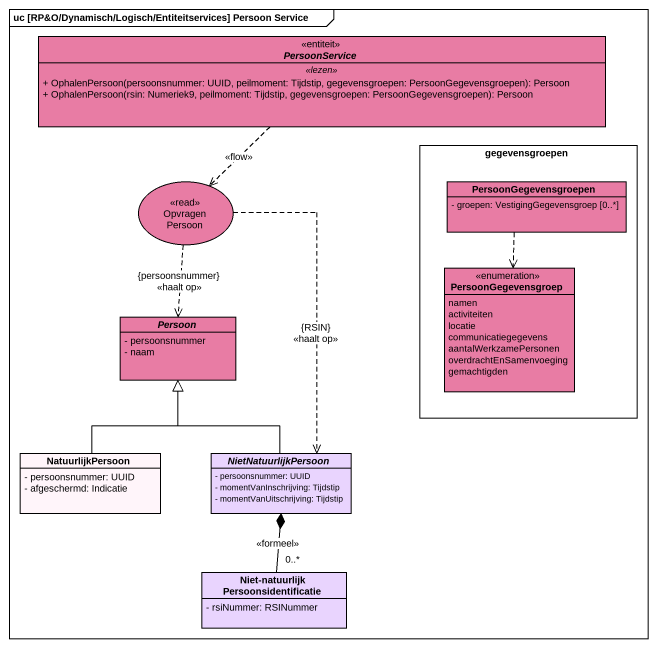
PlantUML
@startuml
mainframe uc [RP&O/Dynamisch/Logisch/Entiteitservices] Persoon Service
allowmixing
hide circle
hide empty members
skinparam classAttributeIconSize 0
interface PersoonService <<entiteit>> #E87CA4 {
  .. <<lezen>> ..
  + OphalenPersoon(persoonsnummer: UUID, peilmoment: Tijdstip, gegevensgroepen: PersoonGegevensgroepen): Persoon
  + OphalenPersoon(rsin: Numeriek9, peilmoment: Tijdstip, gegevensgroepen: PersoonGegevensgroepen): Persoon
}
rectangle gegevensgroepen {
  class PersoonGegevensgroepen #E87CA4 {
    - groepen: VestigingGegevensgroep [0..*]
  }
  enum PersoonGegevensgroep #E87CA4 {
    namen
    activiteiten
    locatie
    communicatiegegevens
    aantalWerkzamePersonen
    overdrachtEnSamenvoeging
    gemachtigden
  }
}
usecase "Opvragen Persoon" as Opvragen_Persoon <<read>> #E87CA4
abstract class Persoon #E87CA4 {
  - persoonsnummer
  - naam
}
class NatuurlijkPersoon #FFF5FA {
  - persoonsnummer: UUID
  - afgeschermd: Indicatie
}
abstract class NietNatuurlijkPersoon #E9D4FE {
  - persoonsnummer: UUID
  - momentVanInschrijving: Tijdstip
  - momentVanUitschrijving: Tijdstip
}
class "Niet-natuurlijk Persoonsidentificatie" as Niet_natuurlijk #E9D4FE {
  - rsiNummer: RSINummer
}
PersoonService ..> Opvragen_Persoon : <<flow>>
Opvragen_Persoon ..> Persoon : {persoonsnummer}\n<<haalt op>>
Opvragen_Persoon ..> NietNatuurlijkPersoon : {RSIN}\n<<haalt op>>
PersoonGegevensgroepen ..> PersoonGegevensgroep
NatuurlijkPersoon -up-|> Persoon
NietNatuurlijkPersoon -up-|> Persoon
Niet_natuurlijk "0..*" -up-* NietNatuurlijkPersoon : <<formeel>>
@enduml
